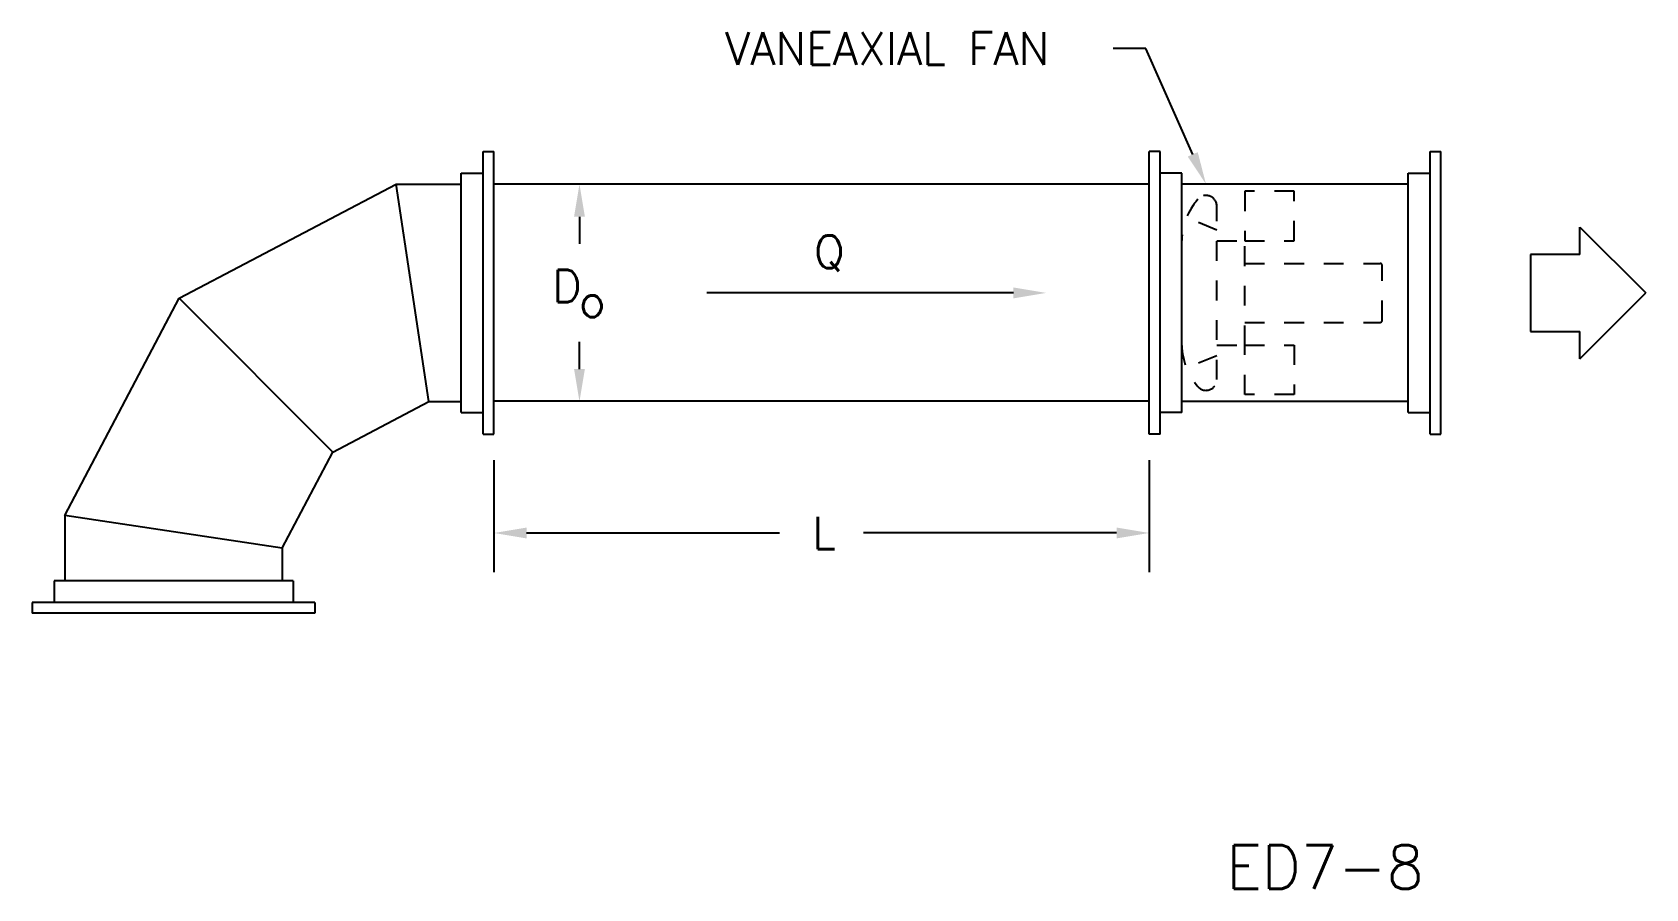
# Model space of a CAD drawing. Extents: x 1.86 to 10.02, y 1.94 to 6.27.
import ezdxf

# ---------------------------------------------------------------- set-up
doc = ezdxf.new("R2010")
doc.units = 0
doc.header["$LTSCALE"] = 0.25
doc.header["$MEASUREMENT"] = 0
doc.linetypes.add('DOT', pattern=[0.25, 0, -0.25])
doc.layers.get('0').update_dxf_attribs({"linetype": 'CONTINUOUS'})
doc.layers.add('NUMBER', color=7, linetype='CONTINUOUS')
doc.styles.add('ROMANS', font='romans')

msp = doc.modelspace()

# ---------------------------------------------------------------- linework, layer by layer
for p, q in [((7.4916, 6.1896), (7.3266, 6.1896)), ((7.7297, 5.6545), (7.4916, 6.1896)), ((4.1395, 4.2388), (4.1395, 5.6688)), ((4.1395, 5.6688), (4.1945, 5.6688)), ((4.1945, 4.2388), (4.1945, 5.6688)), ((7.5642, 5.6688), (7.5092, 5.6688)), ((7.5092, 4.2388), (7.5092, 5.6688)), ((7.5642, 4.2388), (7.5642, 5.6688)), ((8.9301, 4.2388), (8.9301, 5.6688)), ((8.9301, 5.6688), (8.9851, 5.6688)), ((8.9851, 4.2388), (8.9851, 5.6688)), ((4.0295, 4.3488), (4.0295, 5.5588)), ((4.0295, 5.5588), (4.1395, 5.5588)), ((7.6742, 5.5588), (7.5642, 5.5588)), ((7.6742, 4.3488), (7.6742, 5.5588)), ((8.8201, 4.3488), (8.8201, 5.5588)), ((8.8201, 5.5588), (8.9301, 5.5588)), ((2.6013, 4.9264), (3.6995, 5.5038)), ((3.8645, 4.4038), (3.6995, 5.5038)), ((3.6995, 5.5038), (4.0295, 5.5038)), ((7.5092, 5.5034), (4.1945, 5.5034)), ((8.8201, 5.5038), (7.6742, 5.5038)), ((4.6272, 5.3388), (4.6272, 5.2013)), ((9.6886, 5.2865), (10.0213, 4.9538)), ((9.6886, 5.1483), (9.6886, 5.2865)), ((9.4377, 5.1483), (9.4377, 4.7592)), ((9.6886, 5.1483), (9.4377, 5.1483)), ((2.024, 3.8282), (2.6013, 4.9264)), ((3.3791, 4.1486), (2.6013, 4.9264)), ((6.8228, 4.9538), (5.2712, 4.9538)), ((9.6886, 4.6211), (10.0213, 4.9538)), ((9.4377, 4.7592), (9.6886, 4.7592)), ((9.6886, 4.6211), (9.6886, 4.7592)), ((4.6272, 4.5688), (4.6272, 4.7063)), ((3.3791, 4.1486), (3.8645, 4.4038)), ((3.8645, 4.4038), (4.0295, 4.4038)), ((4.0295, 4.3488), (4.1395, 4.3488)), ((7.5092, 4.4061), (4.1945, 4.4061)), ((7.6742, 4.3488), (7.5642, 4.3488)), ((8.8201, 4.4038), (7.6742, 4.4038)), ((8.8201, 4.3488), (8.9301, 4.3488)), ((4.1395, 4.2388), (4.1945, 4.2388)), ((7.5642, 4.2388), (7.5092, 4.2388)), ((8.9301, 4.2388), (8.9851, 4.2388)), ((3.124, 3.6632), (3.3791, 4.1486)), ((4.1945, 4.1084), (4.1945, 3.5415)), ((7.5092, 4.1084), (7.5092, 3.5415)), ((2.024, 3.8282), (2.024, 3.4982)), ((3.124, 3.6632), (2.024, 3.8282)), ((4.3595, 3.7395), (5.6397, 3.7395)), ((7.3442, 3.7395), (6.064, 3.7395)), ((3.124, 3.6632), (3.124, 3.4982)), ((1.969, 3.4982), (1.969, 3.3882)), ((3.179, 3.4982), (1.969, 3.4982)), ((3.179, 3.4982), (3.179, 3.3882)), ((1.859, 3.3882), (1.859, 3.3332)), ((3.289, 3.3882), (1.859, 3.3882)), ((3.289, 3.3882), (3.289, 3.3332)), ((3.289, 3.3332), (1.859, 3.3332))]:
    msp.add_line(p, q)
at = {"linetype": 'DOT'}
for p, q in [((7.852, 4.516), (7.852, 5.3916)), ((7.852, 5.2717), (7.6982, 5.3343)), ((7.852, 5.2178), (7.9927, 5.2178)), ((7.9927, 4.6898), (7.9927, 5.2178)), ((7.9927, 5.1033), (8.677, 5.1033)), ((8.688, 4.8153), (8.688, 5.0923)), ((7.9927, 4.8043), (8.677, 4.8043)), ((7.852, 4.6898), (7.9927, 4.6898)), ((7.852, 4.6358), (7.6982, 4.5733))]:
    msp.add_line(p, q, dxfattribs=at)
for points in [[(7.9927, 5.2178), (8.2427, 5.2178), (8.2427, 5.4678), (7.9927, 5.4678)], [(7.9927, 4.6898), (8.2427, 4.6898), (8.2427, 4.4398), (7.9927, 4.4398)]]:
    msp.add_lwpolyline(points, close=True, dxfattribs=at)
for centre, radius, start, end in [((8.0056, 5.2099), 0.3316, 138.94845, 178.35314), ((7.797, 5.3916), 0.055, 0, 138.94845), ((8.677, 5.0923), 0.011, 0, 90), ((8.677, 4.8153), 0.011, 270, 0), ((8.0056, 4.6977), 0.3316, 181.64686, 221.05155), ((7.797, 4.516), 0.055, 221.05155, 0)]:
    msp.add_arc(centre, radius, start, end, dxfattribs=at)
for points in [[(7.7046, 5.6433), (7.7549, 5.6657), (7.7968, 5.5038)], [(4.6547, 5.3388), (4.5997, 5.3388), (4.6272, 5.5038)], [(6.8228, 4.9813), (6.8228, 4.9263), (6.9878, 4.9538)], [(4.6547, 4.5688), (4.5997, 4.5688), (4.6272, 4.4038)], [(4.3595, 3.712), (4.3595, 3.767), (4.1945, 3.7395)], [(7.3442, 3.712), (7.3442, 3.767), (7.5092, 3.7395)]]:
    msp.add_solid(points)

# ---------------------------------------------------------------- texts
at = {"style": 'ROMANS'}
for s, p in [('VANEAXIAL FAN', (5.3643, 6.1071)), ('Q', (5.8128, 5.0796)), ('D', (4.4896, 4.9063)), ('o', (4.6249, 4.8311)), ('L', (5.8047, 3.657))]:
    msp.add_text(s, height=0.165, dxfattribs=at).set_placement(p)
at = {"layer": 'NUMBER', "style": 'ROMANS'}
msp.add_text('ED7-8', height=0.22, dxfattribs=at).set_placement((7.8997, 1.9402))

doc.saveas('drawing.dxf')
